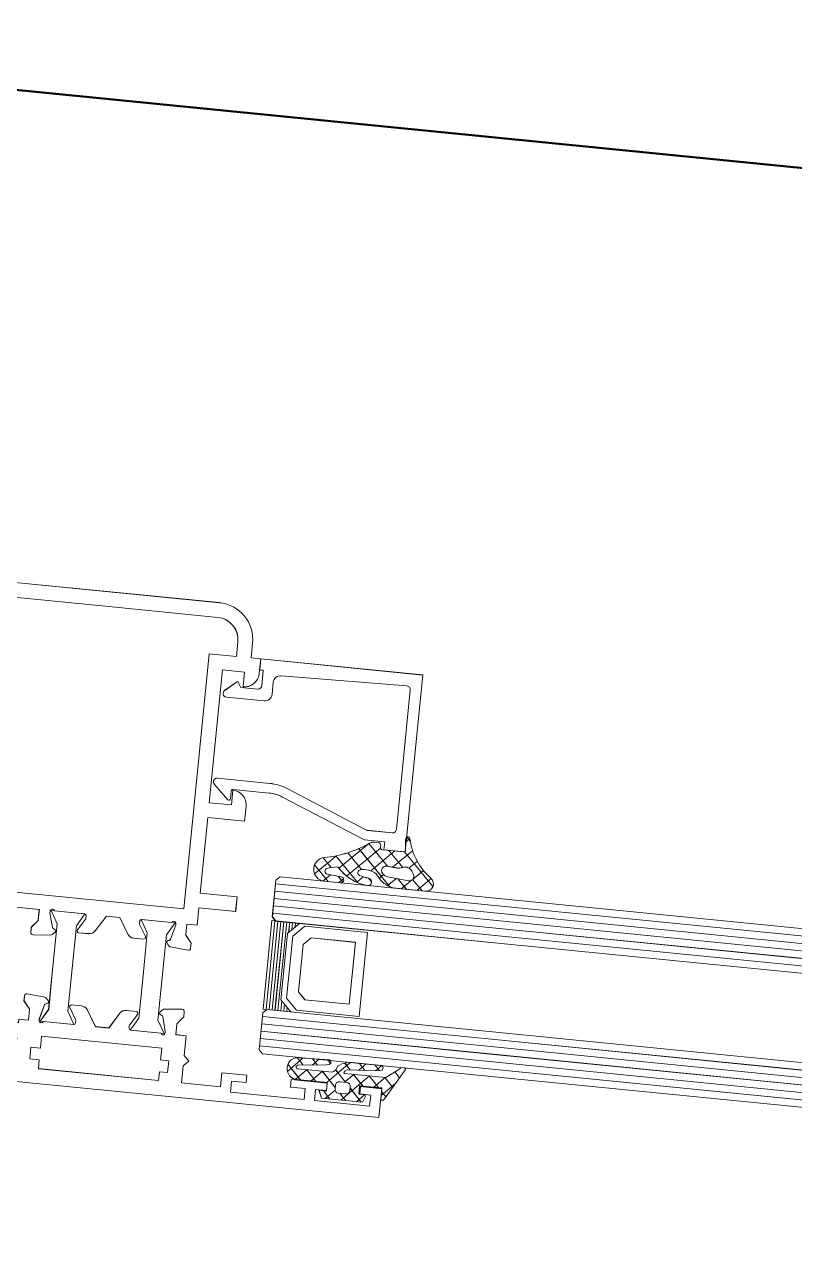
# Model space of a CAD drawing. Header units: millimetres. Extents: x 26282 to 30760, y 1404 to 4574.
# Drawn here: x 29830.51 to 29840.91, y 3437.53 to 3453.97 of the extents above; entities that cross this region are included whole.
import ezdxf

# ---------------------------------------------------------------- set-up
doc = ezdxf.new("R2010")
doc.units = ezdxf.units.MM
doc.header["$LTSCALE"] = 0.25
doc.layers.add('AB-DUV', color=4, linetype='Continuous', lineweight=50)
doc.layers.add('DOĞRAMA', color=30, linetype='Continuous', lineweight=20)

# ---------------------------------------------------------------- blocks, each defined once
blk = doc.blocks.new('CHD60E28', base_point=(0, -82.8))
at = {"color": 1, "linetype": 'Continuous'}
blk.add_line((58, -22), (60, -22), dxfattribs=at)
at = {"color": 40, "linetype": 'Continuous'}
for points in [[(0, -49.7), (0, -24.85), (0, 0), (3.9, 0), (3.9, -2.9), (2.9, -2.9), (2.9, -1.4), (1.4, -1.4), (1.4, -8.9), (2.9, -8.9), (2.9, -7.4), (3.9, -7.4), (3.9, -12.3), (2.9, -12.3), (2.9, -10.3), (1.4, -10.3), (1.4, -20.3), (2.9, -20.3), (2.9, -18.3), (3.9, -18.3), (3.9, -21.7), (2, -21.7), (2, -27), (4.305342, -27), (5, -26.28066), (5.694659, -27), (8.4, -27), (8.4, -28.4), (9.809008, -28.4, 0.176327), (9.969705, -28.341511), (10.9, -27.5609), (11.6, -27.5609, -0.43976), (11.898858, -27.887046), (11.688329, -30.293409, -0.176327), (11.616057, -30.448396), (11.276777, -30.787677, -0.577351), (10.858518, -30.675605), (10.827653, -30.560412, 0.267949), (10.650876, -30.383636), (8.7, -29.8609), (8.5, -29.8609, 0.842899), (8.4, -30.443742), (8.4, -34.5109, 0.414213), (8.65, -34.7609), (8.971194, -34.7609, 0.137838), (9.101447, -34.724288), (10.619748, -33.797512, -0.585341), (11, -34.0109), (11, -35.347384, -0.261351), (10.521011, -36.200935), (8.4, -37.495605), (8.4, -39.304394), (10.52101, -40.599064, -0.261351), (11.000001, -41.452615), (11, -42.789099, -0.585341), (10.619748, -43.002487), (9.101446, -42.075712, 0.137838), (8.971194, -42.0391), (8.65, -42.039099, 0.414213), (8.399999, -42.2891), (8.4, -46.356257, 0.842899), (8.5, -46.939099), (8.7, -46.939099), (10.650876, -46.416364, 0.267949), (10.827654, -46.239588), (10.858519, -46.124395, -0.577351), (11.276776, -46.012322), (11.616057, -46.351603, -0.176327), (11.688329, -46.50659), (11.898859, -48.912953, -0.43976), (11.6, -49.2391), (10.9, -49.239099), (9.969705, -48.458489, 0.176327), (9.809008, -48.4), (8.4, -48.4), (8.4, -49.7), (7.9, -49.7), (7.9, -53.705341), (8.61934, -54.4), (7.9, -55.094658), (7.9, -59.1, -0.414213), (7.3, -59.699999), (6.5, -59.7, -0.414213), (5.9, -59.099999), (5.9, -49.7), (0, -49.7)], [(67, -28.30168), (67, -55.55084), (67, -82.8), (63.5, -82.8), (63.5, -81.073884), (64.5, -80.7), (64.5, -81.4), (66, -81.4), (66, -77.2), (64.5, -77.2), (64.5, -77.9), (63.5, -77.526115), (63.5, -75.8), (65, -75.8), (65, -60.8), (62, -60.8), (62, -65.3), (57.5, -65.3), (57.5, -63.8), (60, -63.8), (60, -60.8), (40, -60.8), (40, -63.8), (42.5, -63.8), (42.5, -65.3), (31.308076, -65.3), (28.71, -60.8), (25.4, -60.8, -0.414213), (23.4, -58.799999), (23.4, -48.4), (21.990993, -48.4, 0.176327), (21.830296, -48.458489), (20.9, -49.239099), (20.2, -49.239099, -0.43976), (19.901142, -48.912953), (20.111671, -46.506591, -0.176327), (20.183943, -46.351603), (20.523224, -46.012323, -0.577351), (20.941481, -46.124395), (20.972347, -46.239587, 0.267949), (21.149124, -46.416364), (23.1, -46.939099), (23.3, -46.939099, 0.842899), (23.4, -46.356257), (23.4, -42.289099, 0.414213), (23.149999, -42.0391), (22.828807, -42.039099, 0.137838), (22.698554, -42.075711), (21.180253, -43.002487, -0.585341), (20.799999, -42.7891), (20.8, -41.452615, -0.261351), (21.278991, -40.599064), (23.4, -39.304394), (23.4, -37.495605), (21.278991, -36.200935, -0.261351), (20.800001, -35.347385), (20.8, -34.0109, -0.585341), (21.180252, -33.797512), (22.698554, -34.724288, 0.137838), (22.828807, -34.760901), (23.15, -34.7609, 0.414213), (23.4, -34.5109), (23.4, -30.443743, 0.842899), (23.3, -29.860899), (23.1, -29.8609), (21.149124, -30.383636, 0.267949), (20.972348, -30.560413), (20.941482, -30.675605, -0.577351), (20.523223, -30.787677), (20.183943, -30.448396, -0.176327), (20.111672, -30.293408), (19.901142, -27.887047, -0.43976), (20.199999, -27.5609), (20.9, -27.5609), (21.830296, -28.341511, 0.176327), (21.990993, -28.4), (23.4, -28.4), (23.4, -27), (25.74, -27), (25.74, -22), (27.74, -22), (27.74, -27), (38, -27), (38, -22), (40, -22, -0.414213), (42, -23.999999), (40, -24), (40, -27), (58, -27), (58, -24), (56, -24, -0.414213), (58, -21.999999), (60, -22), (60, -23.30168), (62, -23.30168, -0.414213), (67, -28.30168)], [(65, -43.55084), (65, -28.301681, 0.414213), (62, -25.301681), (60, -25.30168), (60, -29), (25.4, -29), (25.4, -58.8), (29.864701, -58.8), (32.462777, -63.3), (38, -63.3), (38, -58.8), (65, -58.8), (65, -43.55084)]]:
    blk.add_lwpolyline(points, format="xyb", close=True, dxfattribs=at)
blk.add_lwpolyline([(3.2, -29.55), (3.2, -30.1), (2, -30.1), (2, -46.4), (3.2, -46.4), (3.2, -47.7), (4.8, -47.7), (4.8, -46.4), (6.4, -46.4), (6.4, -30.1), (4.8, -30.1), (4.8, -29), (3.2, -29), (3.2, -29.55)], close=True, dxfattribs=at)
at = {"color": 4, "linetype": 'Continuous'}
for points in [[(10.113, -33.587833), (8.4, -34.587833), (8.4, -29.987833), (10.1, -30.987833), (15.9, -30.987833), (21.7, -30.987833), (23.4, -29.987833), (23.4, -34.587833), (21.687, -33.587833), (15.9, -33.587833), (10.113, -33.587833)], [(10.113, -43.212166), (8.4, -42.212166), (8.4, -46.812166), (10.1, -45.812166), (15.9, -45.812166), (21.7, -45.812166), (23.4, -46.812166), (23.4, -42.212166), (21.687, -43.212166), (15.9, -43.212166), (10.113, -43.212166)]]:
    blk.add_lwpolyline(points, close=True, dxfattribs=at)
blk = doc.blocks.new('CHD10-3111', base_point=(3855.389827, -8975.811796))
at = {"color": 40, "linetype": 'Continuous'}
blk.add_lwpolyline([(3855.389827, -8949.111796), (3879.389827, -8949.111796), (3879.389827, -8971.111796), (3877.889827, -8971.111796), (3877.889827, -8970.611796), (3875.789827, -8970.611796, 0.414276), (3875.289827, -8971.111902), (3875.289827, -8973.411796), (3875.891113, -8973.764938, -0.44986), (3875.948899, -8974.058621), (3874.687602, -8975.51474, -0.717959), (3873.789827, -8975.211796), (3873.789827, -8970.111796, -0.414242), (3874.789923, -8969.111796), (3876.40713, -8969.111796, 0.409111), (3877.406977, -8968.129248), (3877.703866, -8951.120522, 0.419335), (3877.203942, -8950.611796), (3858.289827, -8950.611796, 0.414214), (3857.789827, -8951.111796), (3857.789827, -8954.510299, 0.096347), (3857.826278, -8954.697709), (3862.331086, -8965.847499, -0.096289), (3862.789827, -8968.20752), (3862.789827, -8975.311796, -0.679855), (3861.925103, -8975.653814), (3860.044019, -8973.648631, -0.65679), (3860.189935, -8973.311796), (3861.289827, -8973.311796, 0.414214), (3861.489827, -8973.111796), (3861.489827, -8968.20752, 0.096295), (3861.125704, -8966.334383), (3856.526235, -8954.950297, -0.096289), (3856.489827, -8954.762994), (3856.489827, -8952.011796), (3855.389827, -8952.011796), (3855.389827, -8949.111796)], format="xyb", close=True, dxfattribs=at)
blk = doc.blocks.new('CHDMN-201', base_point=(29.944199, -19.992072))
at = {"color": 1, "linetype": 'Continuous'}
for p, q in [((24.944196, -17.917709), (26.712382, -16.149524)), ((25.670623, -15.827906), (29.959082, -20.116364)), ((24.944196, -17.222799), (26.363237, -18.64184)), ((24.944198, -20.039028), (27.683935, -17.299291)), ((24.944197, -19.344121), (26.23548, -20.635403)), ((27.730494, -21.495372), (30.203718, -19.022148)), ((27.817864, -19.286682), (28.843558, -18.260988)), ((31.257696, -20.089491), (31.80016, -19.547027)), ((31.416762, -19.452725), (31.950423, -19.986385)), ((25.189997, -21.91455), (25.940862, -21.163684)), ((25.940862, -21.163684), (26.275067, -20.829479)), ((26.23548, -20.635403), (26.260255, -20.660179)), ((27.826231, -20.104834), (29.944199, -22.222802)), ((25.079548, -21.600792), (25.475995, -21.997239)), ((25.475995, -21.997239), (29.768513, -26.289757)), ((26.075074, -23.150793), (26.624114, -22.601753)), ((26.954462, -24.392725), (29.944199, -21.402988)), ((27.79138, -22.191304), (30.58826, -24.988183)), ((25.477814, -24.120378), (25.941592, -24.584156)), ((25.916779, -27.551729), (30.108752, -23.359755)), ((25.178841, -25.942725), (28.496854, -29.260739)), ((25.232281, -26.114906), (26.046166, -25.301021)), ((26.882093, -28.707735), (30.556963, -25.032865)), ((26.991686, -25.63425), (29.066899, -27.709463)), ((24.944199, -28.524309), (25.530435, -27.938072)), ((25.094432, -27.979636), (25.776541, -28.661746)), ((25.810575, -31.900573), (28.517647, -29.193501)), ((24.944199, -29.950724), (27.004506, -32.011031)), ((24.952122, -30.637706), (25.869183, -29.720645)), ((26.861353, -29.746558), (28.07121, -30.956415))]:
    blk.add_line(p, q, dxfattribs=at)
for points in [[(26.390301, -23.393758, -0.11997), (25.342637, -22.236365, -0.11997), (24.944199, -20.726926), (24.944195, -16.789779, -0.730107), (26.758647, -16.209518, 0.185935), (31.810746, -19.549362, -0.858634), (31.670288, -20.125588), (30.144199, -19.992072, 0.414214), (29.944199, -20.192072), (29.944199, -23.09206, 0.414226), (30.244199, -23.392072), (30.544174, -23.392072, -0.414238), (30.844199, -23.692072), (30.844199, -24.310458, -0.167691), (30.631375, -24.927186, 0.106409), (28.114271, -30.786691, -0.907546), (24.944199, -30.478675), (24.944199, -28.292072, -1), (25.744199, -28.292072), (25.908447, -30.169443, 0.790151), (26.678457, -30.282816, 0.061795), (27.025941, -28.955975, 0.24686), (26.961879, -28.781202, -0.192553), (24.944199, -24.656358, -1), (25.941426, -24.581945, 0.061004), (26.187228, -25.817745, 0.744986), (26.953471, -25.796309, 0.211789), (26.613432, -23.622255, 0.100818), (26.390301, -23.393758)], [(26.255022, -20.600362), (26.380094, -22.029945, 0.17342), (26.661249, -22.641873, 0.008526), (26.786952, -22.766133, 0.691738), (27.799141, -22.280005), (27.680588, -20.924941, -0.129672), (27.819183, -20.120619, 0.375997), (27.441422, -18.85823), (27.046771, -18.610379, 0.619603), (26.12995, -19.17078), (26.255022, -20.600362)]]:
    blk.add_lwpolyline(points, format="xyb", close=True, dxfattribs=at)
blk = doc.blocks.new('*U61')
at = {"color": 4, "linetype": 'Continuous'}
for p, q in [((243.544392, 76), (243.544392, 64)), ((243.944392, 76), (243.944392, 64)), ((244.344392, 76), (244.344392, 64)), ((244.744392, 76), (244.744392, 64)), ((245.144392, 76), (245.144392, 64)), ((245.544392, 76), (245.544392, 64)), ((245.944392, 76), (245.944392, 74.65)), ((246.344392, 76), (246.344392, 75.05)), ((246.744392, 76), (246.744392, 75.45)), ((247.144392, 76), (247.144392, 75.85)), ((245.944392, 65.35), (245.944392, 64)), ((246.344392, 64.95), (246.344392, 64)), ((246.744392, 64.55), (246.744392, 64)), ((247.144392, 64.15), (247.144392, 64))]:
    blk.add_line(p, q, dxfattribs=at)
blk = doc.blocks.new('CHD40D02')
at = {"color": 1, "linetype": 'Continuous'}
for p, q in [((-1.012226, 0), (0.801576, 1.813802)), ((1.534377, 2.251105), (2.247288, 1.538194)), ((-1.122662, 0.665503), (-0.457159, 0)), ((0, -1.109094), (1.4, 0.290906)), ((0.205857, 1.458304), (1.4, 0.264161)), ((0, -0.457159), (1.4, -1.857159)), ((2.135987, -1.094428), (2.921622, -0.308793)), ((2.222769, -0.558608), (2.917076, -1.252915)), ((-2.117144, -5.347558), (1.4, -1.830414)), ((-2.117144, -3.226238), (-1.117144, -2.226238)), ((-2.117144, -2.582656), (-0.421916, -4.277884)), ((0, -2.578479), (1.4, -3.978479)), ((2.000247, -3.351488), (2.91136, -2.440375)), ((2.050967, -2.508126), (2.906913, -3.364072)), ((-2.117144, -4.703976), (-1.237492, -5.583628)), ((0.262508, -5.089227), (1.4, -3.951735)), ((1.930627, -4.509107), (2.59883, -5.177309)), ((2.106571, -5.366485), (2.901098, -4.571957)), ((-2.117144, -7.468879), (-0.899257, -6.250992)), ((-0.543237, -6.277883), (1.4, -8.22112)), ((0, -7.473055), (2.106571, -5.366485)), ((0.262508, -4.962308), (1.066416, -5.766216)), ((1.066416, -5.766216), (1.7501, -6.4499)), ((2.59883, -5.177309), (2.73038, -5.30886)), ((-2.117144, -6.825296), (-1.117144, -7.825296)), ((2.53001, -7.22981), (2.953639, -7.653438)), ((0, -9.594375), (1.4, -8.194375)), ((0, -8.942441), (1.4, -10.34244)), ((2.065011, -9.650685), (2.925923, -8.789773)), ((2.137826, -8.958946), (2.903131, -9.724251)), ((0.000001, -11.063761), (1.86654, -12.930301)), ((0.005596, -11.710099), (1.4, -10.315696)), ((0.929001, -12.908016), (2.87289, -10.964126)), ((1.935795, -10.878236), (2.844412, -11.786853))]:
    blk.add_line(p, q, dxfattribs=at)
at = {"color": 7, "linetype": 'Continuous'}
blk.add_line((2.921685, -0.29561), (2.817805, -0.199647), dxfattribs=at)
at = {"color": 1, "linetype": 'Continuous'}
for points in [[(2.921685, -0.29561), (2.9, -4.8), (2.8, -5.1), (2.7, -5.4), (2.6, -5.7), (2.4, -6), (2.3, -6.2), (2, -6.3), (1.8, -6.4), (1.6, -6.6), (1.5, -6.7), (1.4, -6.9), (1.4, -11.5), (1.4, -11.7), (1.6, -11.8), (1.65982, -11.8), (1.85982, -11.6), (2.25982, -7.8), (2.35982, -7.4), (2.55982, -7.2), (2.85982, -7.2), (2.95982, -7.4), (2.85982, -11.5, -1.047986), (0.000001, -11.499982), (0, -7.412301), (-1.117144, -7.412301), (-1.117144, -8.412301), (-2.117144, -7.977518), (-2.117144, -2.406848), (-1.117144, -2.015544), (-1.117144, -3.015544), (0, -3.015544), (0, 0), (-1.5, 0), (-1.6, 0.1), (-1.6, 0.3), (-1.4, 0.5), (2.700478, 2.946982), (2.800478, 2.946982), (2.900478, 2.746982), (2.900478, 2.446982), (2.700478, 2.146982), (1.4, 0.4), (1.4, -5.2), (1.5, -5.3), (1.7, -5.2), (1.907825, -4.888262), (2.146067, -0.926812), (2.230152, -0.523166), (2.318197, -0.219443), (2.614003, -0.107644), (2.817805, -0.199647), (2.921685, -0.29561)], [(0.116062, -6.131436, 0.198912), (0.262508, -5.777883), (0.262508, -4.777884, 0.414213), (-0.237492, -4.277884), (-0.737492, -4.277884, 0.414213), (-1.237492, -4.777883), (-1.237492, -5.777884, 0.414213), (-0.737492, -6.277883), (-0.237491, -6.277883, 0.198912), (0.116062, -6.131436)]]:
    blk.add_lwpolyline(points, format="xyb", close=True, dxfattribs=at)
blk = doc.blocks.new('A$C3DEF5641')
at = {"layer": 'DOĞRAMA', "color": 163, "linetype": 'Continuous'}
for p, q in [((122.13, 82.92), (121.63, 82.42)), ((121.63, 82.42), (121.63, 77.42)), ((122.13, 82.92), (153.63, 82.92)), ((353.28, 82.92), (153.63, 82.92)), ((121.63, 81.92), (153.63, 81.92)), ((121.63, 80.92), (153.63, 80.92)), ((353.28, 81.92), (153.63, 81.92)), ((353.28, 80.92), (153.63, 80.92)), ((121.63, 79.92), (153.63, 79.92)), ((121.63, 78.92), (153.63, 78.92)), ((353.28, 79.92), (153.63, 79.92)), ((353.28, 78.92), (153.63, 78.92)), ((121.63, 77.92), (153.63, 77.92)), ((121.63, 77.42), (122.13, 76.92)), ((353.28, 77.92), (153.63, 77.92)), ((122.13, 76.92), (153.63, 76.92)), ((126.13, 76.62), (124.63, 75.12)), ((134.63, 76.62), (126.13, 76.62)), ((134.63, 65.22), (134.63, 76.62)), ((353.28, 76.92), (153.63, 76.92)), ((124.63, 75.12), (124.63, 66.72)), ((127.13, 75.12), (126.13, 74.12)), ((126.13, 74.12), (126.13, 67.72)), ((133.13, 75.12), (127.13, 75.12)), ((133.13, 66.72), (133.13, 75.12)), ((126.13, 67.72), (127.13, 66.72)), ((124.63, 66.72), (126.13, 65.22)), ((127.13, 66.72), (133.13, 66.72)), ((122.13, 64.92), (121.63, 64.42)), ((121.63, 64.42), (121.63, 59.42)), ((122.13, 64.92), (153.63, 64.92)), ((126.13, 65.22), (134.63, 65.22)), ((353.28, 64.92), (153.63, 64.92)), ((121.63, 63.92), (153.63, 63.92)), ((121.63, 62.92), (153.63, 62.92)), ((353.28, 63.92), (153.63, 63.92)), ((353.28, 62.92), (153.63, 62.92)), ((121.63, 61.92), (153.63, 61.92)), ((121.63, 60.92), (153.63, 60.92)), ((353.28, 61.92), (153.63, 61.92)), ((353.28, 60.92), (153.63, 60.92)), ((121.63, 59.92), (153.63, 59.92)), ((121.63, 59.42), (122.13, 58.92)), ((353.28, 59.92), (153.63, 59.92)), ((122.13, 58.92), (153.63, 58.92)), ((353.28, 58.92), (153.63, 58.92))]:
    blk.add_line(p, q, dxfattribs=at)
blk.add_lwpolyline([(121.63, 76.92), (125.38, 76.92), (123.88, 75.42), (123.88, 66.42), (125.38, 64.92), (121.63, 64.92), (121.63, 76.92)], close=True, dxfattribs=at)
at = {"layer": 'DOĞRAMA', "color": 163}
blk.add_arc((46.5, 122.91), 404.59, 0, 90, dxfattribs=at)
at = {"layer": 'DOĞRAMA', "color": 163, "rotation": 270}
for name, p, xscale in [('CHD60E28', (55.83, 51.92), -1), ('CHD10-3111', (111.93, 87.92), -1), ('CHDMN-201', (138.63, 87.92), -1), ('CHD40D02', (138.63, 55.92), -1.034312)]:
    blk.add_blockref(name, p, dxfattribs=dict(at, xscale=xscale))
at = {"layer": 'DOĞRAMA', "color": 163}
blk.add_blockref('*U61', (-121.91, 0.92), dxfattribs=at)
blk = doc.blocks.new('A$C187D15ED')
at = {"layer": 'AB-DUV'}
blk.add_line((10512.63, 3222.948), (10087.749, 3265.167), dxfattribs=at)
blk.add_line((10512.63, 3222.948), (10087.749, 3265.167), dxfattribs=at)
at = {"layer": 'DOĞRAMA', "color": 163, "xscale": 0.1, "yscale": 0.1, "zscale": 0.1, "rotation": 354.3252718319504}
blk.add_blockref('A$C3DEF5641', (10250.566, 3230.391, 134.224), dxfattribs=at)

msp = doc.modelspace()

# ---------------------------------------------------------------- block references
at = {"layer": 'AB-DUV', "ltscale": 100}
msp.add_blockref('A$C187D15ED', (19570.424, 205.028, 5.126), dxfattribs=at)

# ---------------------------------------------------------------- next in the draw order: linework, layer by layer
at = {"layer": 'DOĞRAMA', "color": 1, "linetype": 'Continuous'}
for p, q in [((29833.683, 3445.204, 139.35), (29833.702, 3445.403, 139.35)), ((29835.723, 3442.939, 139.35), (29835.675, 3442.997, 139.35)), ((29834.757, 3442.579, 139.35), (29835.159, 3442.908, 139.35)), ((29834.862, 3442.471, 139.35), (29835.321, 3442.847, 139.35)), ((29835.411, 3442.373, 139.35), (29835.026, 3442.842, 139.35)), ((29835.414, 3442.605, 139.35), (29835.164, 3442.911, 139.35)), ((29835.658, 3442.929, 139.35), (29835.717, 3442.978, 139.35)), ((29834.428, 3442.504, 139.35), (29834.725, 3442.746, 139.35)), ((29834.653, 3442.587, 139.35), (29834.545, 3442.719, 139.35)), ((29835.015, 3442.382, 139.35), (29834.718, 3442.745, 139.35)), ((29835.064, 3442.559, 139.35), (29834.878, 3442.786, 139.35)), ((29835.187, 3442.543, 139.35), (29835.514, 3442.811, 139.35)), ((29835.622, 3442.588, 139.35), (29835.432, 3442.819, 139.35)), ((29835.483, 3442.592, 139.35), (29835.753, 3442.814, 139.35)), ((29836.026, 3442.331, 139.35), (29835.642, 3442.8, 139.35)), ((29835.703, 3442.579, 139.35), (29835.816, 3442.671, 139.35)), ((29834.614, 3442.398, 139.35), (29834.429, 3442.624, 139.35)), ((29835.6, 3442.3, 139.35), (29835.9, 3442.546, 139.35)), ((29834.546, 3442.406, 139.35), (29834.646, 3442.488, 139.35)), ((29834.812, 3442.394, 139.35), (29834.75, 3442.468, 139.35)), ((29834.756, 3442.384, 139.35), (29834.82, 3442.437, 139.35)), ((29834.998, 3442.389, 139.35), (29835.087, 3442.462, 139.35)), ((29835.199, 3442.394, 139.35), (29835.158, 3442.444, 139.35)), ((29835.302, 3442.444, 139.35), (29835.362, 3442.493, 139.35)), ((29835.446, 3442.329, 139.35), (29835.411, 3442.373, 139.35)), ((29835.416, 3442.343, 139.35), (29835.498, 3442.411, 139.35)), ((29835.498, 3442.411, 139.35), (29835.535, 3442.441, 139.35)), ((29835.554, 3442.435, 139.35), (29835.551, 3442.437, 139.35)), ((29835.669, 3442.293, 139.35), (29835.554, 3442.435, 139.35)), ((29835.88, 3442.272, 139.35), (29835.753, 3442.428, 139.35)), ((29835.811, 3442.279, 139.35), (29836.005, 3442.438, 139.35)), ((29834.063, 3439.836, 139.35), (29834.276, 3440.017, 139.35)), ((29834.237, 3439.722, 139.35), (29834.07, 3439.933, 139.35)), ((29834.18, 3439.894, 139.35), (29834.181, 3439.901, 139.35)), ((29834.188, 3439.873, 139.35), (29834.18, 3439.894, 139.35)), ((29834.181, 3439.901, 139.35), (29834.203, 3439.919, 139.35)), ((29834.208, 3439.871, 139.35), (29834.188, 3439.873, 139.35)), ((29834.275, 3439.92, 139.35), (29834.194, 3440.022, 139.35)), ((29834.203, 3439.919, 139.35), (29834.585, 3439.923, 139.35)), ((29834.666, 3439.825, 139.35), (29834.208, 3439.871, 139.35)), ((29834.632, 3439.991, 139.35), (29834.223, 3440.021, 139.35)), ((29834.399, 3439.921, 139.35), (29834.493, 3440.001, 139.35)), ((29834.468, 3439.922, 139.35), (29834.4, 3440.008, 139.35)), ((29834.585, 3439.923, 139.35), (29834.626, 3439.929, 139.35)), ((29834.594, 3439.687, 139.35), (29834.825, 3439.883, 139.35)), ((29834.644, 3439.945, 139.35), (29834.606, 3439.993, 139.35)), ((29834.626, 3439.929, 139.35), (29834.648, 3439.948, 139.35)), ((29834.651, 3439.979, 139.35), (29834.632, 3439.991, 139.35)), ((29834.648, 3439.948, 139.35), (29834.651, 3439.979, 139.35)), ((29834.731, 3439.881, 139.35), (29834.719, 3439.862, 139.35)), ((29834.744, 3439.911, 139.35), (29834.731, 3439.881, 139.35)), ((29834.765, 3439.919, 139.35), (29834.744, 3439.911, 139.35)), ((29834.797, 3439.937, 139.35), (29834.765, 3439.919, 139.35)), ((29834.828, 3439.944, 139.35), (29834.797, 3439.937, 139.35)), ((29834.825, 3439.883, 139.35), (29834.913, 3439.957, 139.35)), ((29834.859, 3439.952, 139.35), (29834.828, 3439.944, 139.35)), ((29834.849, 3439.932, 139.35), (29834.838, 3439.947, 139.35)), ((29834.909, 3439.856, 139.35), (29834.849, 3439.932, 139.35)), ((29834.89, 3439.959, 139.35), (29834.859, 3439.952, 139.35)), ((29835.338, 3439.917, 139.35), (29834.89, 3439.959, 139.35)), ((29835.025, 3439.852, 139.35), (29835.125, 3439.937, 139.35)), ((29835.109, 3439.849, 139.35), (29835.033, 3439.946, 139.35)), ((29835.305, 3439.847, 139.35), (29835.243, 3439.926, 139.35)), ((29835.251, 3439.844, 139.35), (29835.337, 3439.917, 139.35)), ((29835.347, 3439.905, 139.35), (29835.338, 3439.917, 139.35)), ((29835.34, 3439.854, 139.35), (29835.354, 3439.883, 139.35)), ((29835.354, 3439.883, 139.35), (29835.347, 3439.905, 139.35)), ((29835.579, 3439.87, 139.35), (29835.392, 3439.753, 139.35)), ((29835.611, 3439.887, 139.35), (29835.579, 3439.87, 139.35)), ((29835.641, 3439.884, 139.35), (29835.611, 3439.887, 139.35)), ((29835.66, 3439.872, 139.35), (29835.641, 3439.884, 139.35)), ((29835.659, 3439.862, 139.35), (29835.66, 3439.872, 139.35)), ((29834.173, 3439.729, 139.35), (29834.326, 3439.859, 139.35)), ((29834.194, 3439.727, 139.35), (29834.6, 3439.686, 139.35)), ((29834.448, 3439.701, 139.35), (29834.323, 3439.859, 139.35)), ((29834.383, 3439.708, 139.35), (29834.537, 3439.838, 139.35)), ((29834.708, 3439.619, 139.35), (29834.534, 3439.838, 139.35)), ((29834.687, 3439.834, 139.35), (29834.666, 3439.825, 139.35)), ((29834.697, 3439.843, 139.35), (29834.687, 3439.834, 139.35)), ((29834.719, 3439.862, 139.35), (29834.697, 3439.843, 139.35)), ((29834.775, 3439.78, 139.35), (29834.714, 3439.857, 139.35)), ((29834.847, 3439.689, 139.35), (29834.775, 3439.78, 139.35)), ((29834.784, 3439.448, 139.35), (29835.17, 3439.775, 139.35)), ((29834.826, 3439.82, 139.35), (29834.838, 3439.839, 139.35)), ((29834.835, 3439.809, 139.35), (29834.826, 3439.82, 139.35)), ((29834.834, 3439.69, 139.35), (29834.959, 3439.796, 139.35)), ((29835.392, 3439.753, 139.35), (29834.835, 3439.809, 139.35)), ((29834.838, 3439.839, 139.35), (29834.871, 3439.858, 139.35)), ((29834.871, 3439.858, 139.35), (29835.268, 3439.843, 139.35)), ((29835.081, 3439.639, 139.35), (29834.956, 3439.796, 139.35)), ((29835.292, 3439.618, 139.35), (29835.167, 3439.776, 139.35)), ((29835.228, 3439.624, 139.35), (29835.381, 3439.754, 139.35)), ((29835.268, 3439.843, 139.35), (29835.309, 3439.848, 139.35)), ((29835.309, 3439.848, 139.35), (29835.34, 3439.854, 139.35)), ((29835.373, 3439.464, 139.35), (29835.659, 3439.862, 139.35)), ((29835.485, 3439.62, 139.35), (29835.378, 3439.755, 139.35)), ((29835.578, 3439.749, 139.35), (29835.514, 3439.829, 139.35)), ((29834.589, 3439.571, 139.35), (29834.489, 3439.581, 139.35)), ((29834.489, 3439.581, 139.35), (29834.522, 3439.474, 139.35)), ((29834.637, 3439.463, 139.35), (29834.548, 3439.575, 139.35)), ((29834.573, 3439.469, 139.35), (29834.707, 3439.582, 139.35)), ((29834.6, 3439.686, 139.35), (29834.589, 3439.571, 139.35)), ((29834.706, 3439.599, 139.35), (29834.711, 3439.651, 139.35)), ((29834.85, 3439.533, 139.35), (29834.75, 3439.543, 139.35)), ((29834.766, 3439.697, 139.35), (29834.865, 3439.687, 139.35)), ((29834.848, 3439.442, 139.35), (29834.77, 3439.541, 139.35)), ((29834.91, 3439.631, 139.35), (29834.905, 3439.579, 139.35)), ((29835.059, 3439.421, 139.35), (29834.908, 3439.612, 139.35)), ((29835.026, 3439.528, 139.35), (29835.038, 3439.643, 139.35)), ((29835.038, 3439.643, 139.35), (29835.338, 3439.613, 139.35)), ((29835.338, 3439.613, 139.35), (29835.323, 3439.459, 139.35)), ((29835.328, 3439.509, 139.35), (29835.527, 3439.678, 139.35)), ((29835.393, 3439.491, 139.35), (29835.333, 3439.566, 139.35)), ((29834.522, 3439.474, 139.35), (29835.077, 3439.419, 139.35)), ((29834.995, 3439.427, 139.35), (29835.105, 3439.52, 139.35)), ((29835.126, 3439.518, 139.35), (29835.026, 3439.528, 139.35)), ((29835.077, 3439.419, 139.35), (29835.126, 3439.518, 139.35)), ((29835.323, 3439.459, 139.35), (29835.331, 3439.447, 139.35)), ((29835.331, 3439.447, 139.35), (29835.351, 3439.445, 139.35)), ((29835.351, 3439.445, 139.35), (29835.373, 3439.464, 139.35))]:
    msp.add_line(p, q, dxfattribs=at)
at = {"layer": 'DOĞRAMA', "color": 163, "linetype": 'Continuous'}
for p, q in [((29833.908, 3442.418, 139.35), (29833.859, 3441.921, 139.35)), ((29833.903, 3442.368, 139.35), (29837.088, 3442.052, 139.35)), ((29833.963, 3442.463, 139.35), (29833.908, 3442.418, 139.35)), ((29833.963, 3442.463, 139.35), (29837.098, 3442.152, 139.35)), ((29833.893, 3442.269, 139.35), (29837.078, 3441.952, 139.35)), ((29833.874, 3442.07, 139.35), (29837.058, 3441.753, 139.35)), ((29833.884, 3442.169, 139.35), (29837.068, 3441.853, 139.35)), ((29856.955, 3440.078, 139.35), (29837.088, 3442.052, 139.35)), ((29856.965, 3440.177, 139.35), (29837.098, 3442.152, 139.35)), ((29833.859, 3441.921, 139.35), (29833.904, 3441.866, 139.35)), ((29833.864, 3441.97, 139.35), (29837.048, 3441.654, 139.35)), ((29833.904, 3441.866, 139.35), (29837.038, 3441.554, 139.35)), ((29856.935, 3439.879, 139.35), (29837.068, 3441.853, 139.35)), ((29856.945, 3439.978, 139.35), (29837.078, 3441.952, 139.35)), ((29834.299, 3441.797, 139.35), (29834.135, 3441.662, 139.35)), ((29835.145, 3441.712, 139.35), (29834.299, 3441.797, 139.35)), ((29835.032, 3440.578, 139.35), (29835.145, 3441.712, 139.35)), ((29856.925, 3439.779, 139.35), (29837.058, 3441.753, 139.35)), ((29834.135, 3441.662, 139.35), (29834.052, 3440.826, 139.35)), ((29834.274, 3441.548, 139.35), (29834.211, 3440.911, 139.35)), ((29834.383, 3441.637, 139.35), (29834.274, 3441.548, 139.35)), ((29834.98, 3441.578, 139.35), (29834.383, 3441.637, 139.35)), ((29834.897, 3440.742, 139.35), (29834.98, 3441.578, 139.35)), ((29856.905, 3439.58, 139.35), (29837.038, 3441.554, 139.35)), ((29856.915, 3439.68, 139.35), (29837.048, 3441.654, 139.35)), ((29834.211, 3440.911, 139.35), (29834.3, 3440.801, 139.35)), ((29834.052, 3440.826, 139.35), (29834.186, 3440.662, 139.35)), ((29834.3, 3440.801, 139.35), (29834.897, 3440.742, 139.35)), ((29833.73, 3440.627, 139.35), (29833.681, 3440.129, 139.35)), ((29833.725, 3440.577, 139.35), (29836.91, 3440.261, 139.35)), ((29833.785, 3440.672, 139.35), (29833.73, 3440.627, 139.35)), ((29833.785, 3440.672, 139.35), (29836.92, 3440.36, 139.35)), ((29834.186, 3440.662, 139.35), (29835.032, 3440.578, 139.35)), ((29833.706, 3440.378, 139.35), (29836.89, 3440.062, 139.35)), ((29833.715, 3440.478, 139.35), (29836.9, 3440.161, 139.35)), ((29833.696, 3440.279, 139.35), (29836.88, 3439.962, 139.35)), ((29856.777, 3438.287, 139.35), (29836.91, 3440.261, 139.35)), ((29856.787, 3438.386, 139.35), (29836.92, 3440.36, 139.35)), ((29833.681, 3440.129, 139.35), (29833.726, 3440.075, 139.35)), ((29833.686, 3440.179, 139.35), (29836.87, 3439.863, 139.35)), ((29833.726, 3440.075, 139.35), (29836.86, 3439.763, 139.35)), ((29856.757, 3438.088, 139.35), (29836.89, 3440.062, 139.35)), ((29856.767, 3438.187, 139.35), (29836.9, 3440.161, 139.35)), ((29856.747, 3437.988, 139.35), (29836.88, 3439.962, 139.35)), ((29856.727, 3437.789, 139.35), (29836.86, 3439.763, 139.35)), ((29856.737, 3437.889, 139.35), (29836.87, 3439.863, 139.35))]:
    msp.add_line(p, q, dxfattribs=at)
at = {"layer": 'DOĞRAMA', "color": 4, "linetype": 'Continuous'}
for p, q in [((29833.854, 3441.871, 139.35), (29833.735, 3440.677, 139.35)), ((29833.894, 3441.867, 139.35), (29833.775, 3440.673, 139.35)), ((29833.933, 3441.863, 139.35), (29833.815, 3440.669, 139.35)), ((29833.973, 3441.859, 139.35), (29833.855, 3440.665, 139.35)), ((29834.013, 3441.855, 139.35), (29833.894, 3440.661, 139.35)), ((29834.053, 3441.851, 139.35), (29833.934, 3440.657, 139.35)), ((29834.093, 3441.847, 139.35), (29834.079, 3441.713, 139.35)), ((29834.132, 3441.843, 139.35), (29834.123, 3441.749, 139.35)), ((29834.172, 3441.839, 139.35), (29834.167, 3441.784, 139.35)), ((29834.212, 3441.835, 139.35), (29834.211, 3441.82, 139.35)), ((29833.987, 3440.787, 139.35), (29833.974, 3440.653, 139.35)), ((29834.023, 3440.744, 139.35), (29834.014, 3440.649, 139.35)), ((29834.059, 3440.7, 139.35), (29834.054, 3440.645, 139.35)), ((29834.095, 3440.656, 139.35), (29834.093, 3440.641, 139.35))]:
    msp.add_line(p, q, dxfattribs=at)
at = {"layer": 'DOĞRAMA', "color": 7, "linetype": 'Continuous'}
msp.add_line((29835.338, 3439.917, 139.35), (29835.347, 3439.905, 139.35), dxfattribs=at)
at = {"layer": 'DOĞRAMA', "color": 40, "linetype": 'Continuous', "elevation": 139.35}
for points in [[(29829.679, 3442.125), (29830.713, 3442.022), (29830.699, 3441.882, -0.176327), (29830.692, 3441.867), (29830.605, 3441.782), (29830.598, 3441.712, 0.43976), (29830.628, 3441.679), (29830.869, 3441.676, 0.176327), (29830.885, 3441.682), (29830.923, 3441.712, 0.577351), (29830.916, 3441.755), (29830.904, 3441.759, -0.267949), (29830.889, 3441.779), (29830.856, 3441.978), (29830.858, 3441.998, -0.842899), (29830.917, 3442.002), (29831.322, 3441.962, -0.414213), (29831.344, 3441.934), (29831.341, 3441.902, -0.137838), (29831.336, 3441.89), (29831.229, 3441.748, 0.585341), (29831.246, 3441.708), (29831.379, 3441.695, 0.261351), (29831.469, 3441.734), (29831.619, 3441.932), (29831.799, 3441.914), (29831.906, 3441.69, 0.261351), (29831.987, 3441.634), (29832.12, 3441.621, 0.585341), (29832.145, 3441.657), (29832.067, 3441.817, -0.137838), (29832.065, 3441.83), (29832.068, 3441.862, -0.414213), (29832.096, 3441.885), (29832.5, 3441.845, -0.842899), (29832.557, 3441.829), (29832.555, 3441.809), (29832.484, 3441.62, -0.267949), (29832.465, 3441.604), (29832.453, 3441.602, 0.577351), (29832.438, 3441.562), (29832.468, 3441.525, 0.176327), (29832.483, 3441.516), (29832.72, 3441.471, 0.43976), (29832.755, 3441.498), (29832.762, 3441.567), (29832.694, 3441.668, -0.176327), (29832.69, 3441.684), (29832.704, 3441.824), (29832.843, 3441.811), (29832.866, 3442.043), (29833.364, 3441.994), (29833.383, 3442.193), (29832.886, 3442.242), (29832.987, 3443.263), (29833.485, 3443.214), (29833.505, 3443.413, 0.414213), (29833.325, 3443.632), (29833.306, 3443.433), (29833.007, 3443.462), (29833.185, 3445.254), (29833.484, 3445.224), (29833.464, 3445.025, 0.414213), (29833.683, 3445.204), (29833.702, 3445.403), (29833.573, 3445.416), (29833.593, 3445.615, 0.414213), (29833.145, 3446.162), (29833.145, 3446.162), (29830.433, 3446.431)], [(29830.353, 3439.706), (29832.826, 3439.461), (29835.298, 3439.215), (29835.337, 3439.603), (29835.048, 3439.632), (29835.038, 3439.532), (29835.188, 3439.517), (29835.173, 3439.368), (29834.427, 3439.442), (29834.441, 3439.592), (29834.591, 3439.577), (29834.601, 3439.676), (29834.113, 3439.725), (29834.103, 3439.625), (29834.302, 3439.605), (29834.287, 3439.456), (29833.292, 3439.555), (29833.307, 3439.704), (29833.506, 3439.685), (29833.516, 3439.784), (29833.178, 3439.818), (29833.159, 3439.629), (29832.631, 3439.681), (29832.654, 3439.91), (29832.733, 3439.972), (29832.668, 3440.049), (29832.695, 3440.318), (29832.555, 3440.332), (29832.569, 3440.472, -0.176327), (29832.577, 3440.487), (29832.664, 3440.572), (29832.67, 3440.642, 0.43976), (29832.641, 3440.675), (29832.399, 3440.678, 0.176327), (29832.383, 3440.672), (29832.346, 3440.642, 0.577351), (29832.353, 3440.599), (29832.364, 3440.595, -0.267949), (29832.38, 3440.575), (29832.413, 3440.376), (29832.411, 3440.356, -0.842899), (29832.352, 3440.352), (29831.947, 3440.392, -0.414213), (29831.925, 3440.419), (29831.928, 3440.451, -0.137838), (29831.933, 3440.464), (29832.04, 3440.606, 0.585341), (29832.023, 3440.646), (29831.89, 3440.659, 0.261351), (29831.8, 3440.62), (29831.65, 3440.422), (29831.47, 3440.44), (29831.362, 3440.663, 0.261351), (29831.282, 3440.72), (29831.149, 3440.733, 0.585341), (29831.124, 3440.697), (29831.201, 3440.537, -0.137838), (29831.204, 3440.523), (29831.201, 3440.491, -0.414213), (29831.173, 3440.469), (29830.768, 3440.509, -0.842899), (29830.711, 3440.525), (29830.713, 3440.545), (29830.785, 3440.734, -0.267949), (29830.804, 3440.75), (29830.816, 3440.752, 0.577351), (29830.831, 3440.792), (29830.801, 3440.829, 0.176327), (29830.786, 3440.838), (29830.549, 3440.883, 0.43976), (29830.513, 3440.856), (29830.506, 3440.787), (29830.575, 3440.686, -0.176327), (29830.579, 3440.67), (29830.565, 3440.529), (29830.436, 3440.542)]]:
    msp.add_lwpolyline(points, format="xyb", dxfattribs=at)
for points in [[(29831.607, 3446.114), (29833.125, 3445.963, -0.414213), (29833.394, 3445.635), (29833.374, 3445.436), (29833.006, 3445.472), (29832.664, 3442.029), (29829.698, 3442.324), (29829.742, 3442.768), (29829.32, 3443.071), (29829.375, 3443.622), (29829.823, 3443.578), (29830.09, 3446.265), (29831.607, 3446.114)], [(29835.654, 3442.797), (29835.892, 3445.186), (29833.702, 3445.403), (29833.688, 3445.254), (29833.737, 3445.249), (29833.717, 3445.04, -0.414276), (29833.662, 3444.995), (29833.433, 3445.018), (29833.404, 3445.081, 0.44986), (29833.375, 3445.09), (29833.218, 3444.979, 0.717959), (29833.239, 3444.886), (29833.747, 3444.836, 0.414242), (29833.856, 3444.926), (29833.872, 3445.087, -0.409111), (29833.98, 3445.176), (29835.675, 3445.038, -0.419335), (29835.721, 3444.983), (29835.534, 3443.101, -0.414214), (29835.479, 3443.056), (29835.141, 3443.09, -0.096347), (29835.123, 3443.095), (29834.058, 3443.654, 0.096289), (29833.827, 3443.723), (29833.12, 3443.793, 0.679855), (29833.078, 3443.71), (29833.259, 3443.503, 0.65679), (29833.294, 3443.514), (29833.304, 3443.624, -0.414214), (29833.326, 3443.642), (29833.814, 3443.593, -0.096295), (29833.997, 3443.538), (29835.085, 3442.968, 0.096289), (29835.103, 3442.963), (29835.377, 3442.936), (29835.366, 3442.826), (29835.654, 3442.797)]]:
    msp.add_lwpolyline(points, format="xyb", close=True, dxfattribs=at)
at = {"layer": 'DOĞRAMA', "color": 1, "linetype": 'Continuous', "elevation": 139.35}
for points in [[(29835.281, 3442.477, 0.11997), (29835.385, 3442.362, 0.11997), (29835.532, 3442.307), (29835.924, 3442.268, 0.730107), (29835.999, 3442.443, -0.185935), (29835.717, 3442.979, 0.858634), (29835.658, 3442.97), (29835.656, 3442.817, -0.414214), (29835.634, 3442.799), (29835.346, 3442.828, -0.414226), (29835.319, 3442.861), (29835.322, 3442.891, 0.414238), (29835.295, 3442.924), (29835.233, 3442.93, 0.167691), (29835.17, 3442.915, -0.106409), (29834.562, 3442.722, 0.907546), (29834.561, 3442.404), (29834.779, 3442.382, 1), (29834.787, 3442.462), (29834.602, 3442.496, -0.790151), (29834.598, 3442.574, -0.061795), (29834.733, 3442.596, -0.24686), (29834.75, 3442.588, 0.192553), (29835.141, 3442.346, 1), (29835.158, 3442.444, -0.061004), (29835.037, 3442.481, -0.744986), (29835.047, 3442.557, -0.211789), (29835.26, 3442.502, -0.100818), (29835.281, 3442.477)], [(29835.557, 3442.436), (29835.416, 3442.463, -0.17342), (29835.358, 3442.497, -0.008526), (29835.347, 3442.511, -0.691738), (29835.405, 3442.607), (29835.539, 3442.581, 0.129672), (29835.62, 3442.587, -0.375997), (29835.742, 3442.537), (29835.763, 3442.495, -0.619603), (29835.698, 3442.41), (29835.557, 3442.436)]]:
    msp.add_lwpolyline(points, format="xyb", close=True, dxfattribs=at)
at = {"layer": 'DOĞRAMA', "color": 4, "linetype": 'Continuous', "elevation": 139.35}
for points in [[(29831.098, 3440.649), (29831.181, 3440.468), (29830.723, 3440.514), (29830.839, 3440.673), (29830.897, 3441.25), (29830.954, 3441.827), (29830.871, 3442.006), (29831.329, 3441.961), (29831.213, 3441.8), (29831.156, 3441.225), (29831.098, 3440.649)], [(29832.056, 3440.553), (29831.94, 3440.393), (29832.397, 3440.347), (29832.315, 3440.526), (29832.372, 3441.104), (29832.429, 3441.681), (29832.546, 3441.84), (29832.088, 3441.886), (29832.17, 3441.705), (29832.113, 3441.129), (29832.056, 3440.553)]]:
    msp.add_lwpolyline(points, close=True, dxfattribs=at)
at = {"layer": 'DOĞRAMA', "color": 163, "linetype": 'Continuous', "elevation": 139.35}
msp.add_lwpolyline([(29833.854, 3441.871), (29834.227, 3441.834), (29834.063, 3441.699), (29833.974, 3440.804), (29834.108, 3440.64), (29833.735, 3440.677), (29833.854, 3441.871)], close=True, dxfattribs=at)
at = {"layer": 'DOĞRAMA', "color": 40, "linetype": 'Continuous', "elevation": 139.35}
msp.add_lwpolyline([(29832.389, 3439.826), (29832.335, 3439.831), (29832.323, 3439.712), (29830.701, 3439.873), (29830.713, 3439.992), (29830.583, 3440.005), (29830.599, 3440.164), (29830.729, 3440.151), (29830.744, 3440.311), (29832.366, 3440.15), (29832.351, 3439.99), (29832.46, 3439.979), (29832.444, 3439.82), (29832.389, 3439.826)], close=True, dxfattribs=at)
at = {"layer": 'DOĞRAMA', "color": 163}
msp.add_arc((29826.832, 3447.19, 139.35), 40.459, 354.3253, 84.3253, dxfattribs=at)
at = {"layer": 'DOĞRAMA', "color": 1, "linetype": 'Continuous', "extrusion": (0, 0, -1)}
for centre, major_axis, start_param, end_param in [((29834.201, 3439.875, 139.35), (0.015, 0.147), 3.094733, 6.330032), ((29834.755, 3439.594, 139.35), (0.0051, 0.0515), 3.141595, 4.712389), ((29834.76, 3439.646, 139.35), (0.0051, 0.0515), -1.570794, -0.785398), ((29834.76, 3439.646, 139.35), (0.0051, 0.0515), -0.785396, 0), ((29834.855, 3439.584, 139.35), (0.0051, 0.0515), 1.570796, 3.141591), ((29834.86, 3439.636, 139.35), (0.0051, 0.0515), 0.000001, 1.570795)]:
    msp.add_ellipse(centre, major_axis=major_axis, ratio=0.966826, start_param=start_param, end_param=end_param, dxfattribs=at)

doc.saveas('drawing.dxf')
